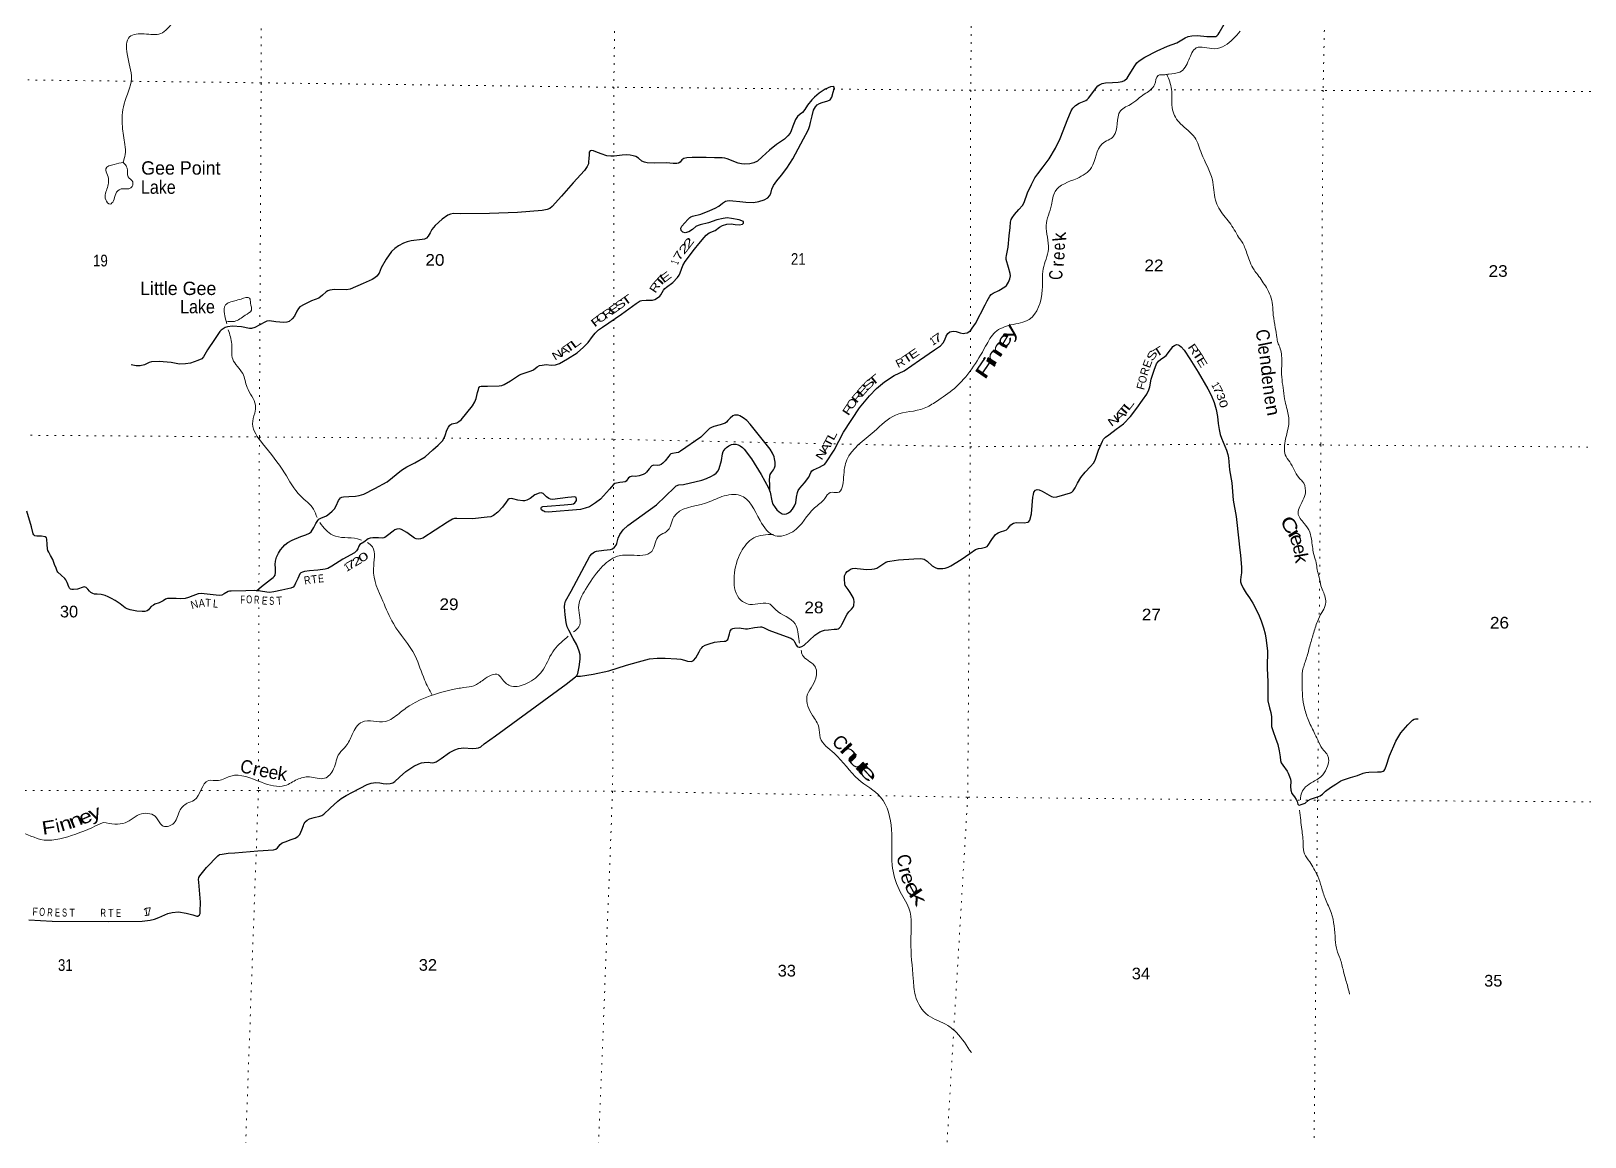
# Model space of a CAD drawing. Header units: feet. Extents: x -1048576 to 137166, y -268550 to 2097152.
# Drawn here: x -201786 to -178479, y 326257 to 342843 of the extents above; entities that cross this region are included whole.
import ezdxf
from ezdxf.enums import TextEntityAlignment as Align

# ---------------------------------------------------------------- set-up
doc = ezdxf.new("R2010")
doc.units = ezdxf.units.FT
doc.header["$LTSCALE"] = 80
doc.linetypes.add('DOTTED', pattern=[1.5, 0.3, -1.2])
for name, color, linetype, lineweight in [('29', 7, 'Continuous', 25), ('39', 7, 'Continuous', 13), ('7', 7, 'DOTTED', 13)]:
    doc.layers.add(name, color=color, linetype=linetype, lineweight=lineweight)
doc.layers.add('30', color=7, linetype='Continuous')
doc.layers.add('41', color=7, linetype='Continuous')

msp = doc.modelspace()

# ---------------------------------------------------------------- linework, layer by layer
at = {"layer": '29'}
for points in [[(-187621.85, 338456.55), (-187473.81, 338736.93), (-187446.56, 338797.09), (-187407.03, 338867.14), (-187387.19, 338891.6), (-187355.8, 338912.76), (-187270.39, 338951.75), (-187180.7, 339004.82), (-187154.92, 339028.34), (-187124.94, 339077.04), (-187106.21, 339127.61), (-187097.16, 339171.11), (-187098.72, 339206.29), (-187125.25, 339298.85), (-187157.56, 339416.55), (-187160.53, 339446.05), (-187156.56, 339475.12), (-187132.25, 339599.97), (-187115.24, 339769.38), (-187100.97, 339896.42), (-187093.52, 339979.12), (-187083.73, 340015.49), (-187068.21, 340043.35), (-187035.14, 340089.27), (-186971.27, 340167), (-186915.77, 340226.69), (-186888.92, 340273.98), (-186837.87, 340417.32), (-186782.15, 340539.97), (-186727.82, 340641.12), (-186686.62, 340701.06), (-186603.25, 340805.36), (-186516.46, 340925.14), (-186418.75, 341085.06), (-186349.45, 341233.04), (-186304.49, 341347.3), (-186244.33, 341502.46), (-186185.34, 341648.96), (-186158.39, 341688.22), (-186119.06, 341725.68), (-186064.39, 341760.09), (-185964.79, 341802.89), (-185942.98, 341815.6), (-185923.86, 341836.56), (-185859.88, 341920.35), (-185819.35, 341978.56), (-185785.63, 342019.77), (-185759.41, 342038.5), (-185721.95, 342055.36), (-185671.74, 342066.74), (-185564.69, 342073.05), (-185479.85, 342077.71), (-185419.16, 342086.81), (-185382.61, 342100.35), (-185345.45, 342134.03), (-185312.58, 342184.04), (-185229.31, 342323.22), (-185199.34, 342366.3), (-185163.75, 342398.15), (-185079.99, 342452.93), (-184896.78, 342546.87), (-184740.24, 342615), (-184598.1, 342667.2), (-184476.3, 342739.06), (-184427.6, 342761.54), (-184376.36, 342772.63), (-184290.85, 342778.39), (-184148.5, 342762.81), (-184041.62, 342759.02), (-184015.5, 342763.41), (-184000.51, 342772.78), (-183979.91, 342789.63), (-183963.05, 342815.86), (-183889.11, 342946.4)], [(-191154.37, 340286.52), (-191063.76, 340274.93), (-190950.79, 340273.06), (-190867.44, 340287.9), (-190788.68, 340312.81), (-190735.72, 340342.24), (-190710.08, 340372.2), (-190692.25, 340406.17), (-190672.61, 340469.62), (-190647.8, 340528.67), (-190602.28, 340594.58), (-190532.22, 340680.29), (-190449.67, 340788.02), (-190360.52, 340927.96), (-190202.13, 341224.33), (-190133.05, 341344.51), (-190120.74, 341382.58), (-190106.82, 341425.07), (-190094.99, 341473.06), (-190069.06, 341573.65), (-190049.46, 341658.17), (-190020.64, 341706.08), (-189993.69, 341734.02), (-189960.69, 341758.54), (-189922.4, 341773.24), (-189833.19, 341798.03), (-189800.67, 341811.64), (-189775.74, 341853.65), (-189754.37, 341924), (-189739.39, 341974.26), (-189737.1, 341990.38), (-189744.89, 342006.67), (-189756.89, 342012.93), (-189793.34, 342005.45), (-189876.67, 341970.46), (-189966.43, 341913.36), (-190036.08, 341851.88), (-190075.13, 341810.11), (-190141.03, 341732.41), (-190178.44, 341668.38), (-190215.48, 341623.65), (-190252.26, 341598.89), (-190291.28, 341559.13), (-190318.26, 341515.13), (-190362.3, 341416.87), (-190383.64, 341348.54), (-190402.42, 341312.48), (-190433.36, 341272.59), (-190484.66, 341222.93), (-190605.12, 341140.07), (-190711.5, 341054.96), (-190818.11, 340955.71), (-190891.87, 340890.26), (-190942.75, 340864.84), (-191003.55, 340849.68), (-191084.31, 340846.97), (-191127.85, 340849.92), (-191178.92, 340860.66), (-191347.28, 340928.08), (-191380.77, 340937.97), (-191417.68, 340941.36), (-191536.7, 340943.33), (-191661.74, 340947.41), (-191871.65, 340944.81), (-191948.37, 340942.04), (-191993.37, 340932.35), (-192023.56, 340910.96), (-192051.45, 340878.02), (-192074.82, 340863.32), (-192100.16, 340857.41), (-192155.65, 340856.57), (-192256.42, 340864.29), (-192434.04, 340861.16), (-192542.95, 340864.98), (-192587.16, 340875.81), (-192627.23, 340892.63), (-192674.92, 340935.84), (-192712.78, 340960.45), (-192755, 340973.53), (-192800.83, 340981.06), (-192847.63, 340985.16), (-192922.37, 340980.33), (-193041.63, 340968.16), (-193092.1, 340966.97), (-193150.5, 340973.99), (-193232.77, 341001.61), (-193312.94, 341033.24), (-193349.05, 341045.95), (-193379.21, 341052.51), (-193397.47, 341046.75), (-193413.45, 341024.15), (-193416.65, 340986.46), (-193417.54, 340933.95), (-193422.44, 340883.53), (-193427.06, 340849.26), (-193443.81, 340813.18), (-193485.26, 340749.22)], [(-193485.26, 340749.22), (-193655.85, 340566.18), (-193830.72, 340369.06), (-193970.65, 340209.76), (-194003.37, 340184.04), (-194044.06, 340164.51), (-194118.91, 340153.62), (-194490.72, 340123.39), (-194910.7, 340108.1), (-195338.58, 340103.04), (-195447.52, 340104.84), (-195496.73, 340098.67), (-195536.07, 340083.69), (-195618.45, 340020.79), (-195725.29, 339928.19), (-195773.99, 339868.24), (-195799.51, 339815.7), (-195828.33, 339765.2), (-195855.35, 339735.81), (-195882.66, 339722.11), (-195922.27, 339716.72), (-196086.86, 339697.76), (-196143.06, 339682.77), (-196199.45, 339660.6), (-196272.45, 339619.77), (-196328.53, 339581.6), (-196381.41, 339534.4), (-196459.99, 339422.56), (-196532.86, 339290.43), (-196566.45, 339214.22), (-196599.55, 339166.28), (-196632.03, 339139.47), (-196668.99, 339116.93), (-196807.24, 339056.58), (-196999.23, 338970.86), (-197057.02, 338963.73), (-197237.16, 338968.99), (-197305.32, 338957.73), (-197334.58, 338946.51), (-197358.94, 338931.52), (-197413.27, 338880.94), (-197468.77, 338839.22), (-197578.49, 338794.56), (-197690.37, 338741.86), (-197753.56, 338704.52), (-197774.84, 338682.34), (-197799.01, 338642.65), (-197834.61, 338566.47), (-197867.61, 338524.59), (-197912.6, 338488.97), (-197950.95, 338478.13), (-197995.62, 338472.16), (-198116.53, 338482.23), (-198211.1, 338497.93), (-198248.83, 338493.12), (-198280.03, 338478.87), (-198353.38, 338437.66), (-198430.55, 338395.7), (-198477.4, 338383.14), (-198511.11, 338382.59), (-198630.37, 338405.86), (-198764.02, 338414.44), (-198842.19, 338409.36), (-198874.56, 338397.57), (-198902.65, 338378.84), (-198936.38, 338354.48), (-198954.42, 338336.46), (-199035.12, 338218.61), (-199140.71, 338060.76), (-199201.03, 337954.68), (-199226.76, 337927.34), (-199286.69, 337901.55), (-199396.31, 337862.96), (-199472.18, 337850.53), (-199557.97, 337849.46), (-199686.77, 337869.77), (-199866.11, 337884.85), (-199981.17, 337882.71), (-200015.48, 337873.01), (-200086.86, 337837.99), (-200150.37, 337824.3), (-200212.21, 337823.89), (-200286.68, 337835.22)], [(-193984.82, 337832.25), (-193919.29, 337837.45), (-193861.21, 337856.18), (-193741.31, 337927.37), (-193597.06, 338019.16), (-193497.76, 338099.72), (-193432.21, 338170.61), (-193364.03, 338264.43), (-193323.53, 338311.42), (-193273.62, 338359.91), (-193213, 338401.35), (-192930.59, 338596.67), (-192709.97, 338754.64), (-192650.75, 338796.09), (-192622.86, 338804.14), (-192561.81, 338804.72), (-192464.91, 338807.16), (-192431.77, 338815.38), (-192403.98, 338830.4), (-192356.96, 338865.98), (-192339.98, 338886.57), (-192300.95, 338955.97), (-192278.15, 338982.12), (-192255.81, 338999.67), (-192161.78, 339070.84), (-192087.85, 339146.39), (-192062.71, 339182.58), (-192050.37, 339214.46), (-192012.17, 339324.93), (-191974.76, 339388.96), (-191832.41, 339572.47), (-191770.52, 339652.26), (-191692.25, 339745.91), (-191658.04, 339782.07), (-191613.07, 339815.8), (-191522.92, 339854.23), (-191459.59, 339899.65), (-191414.76, 339925.17), (-191351.88, 339944.33), (-191283.19, 339949.26), (-191226.84, 339940.25), (-191160.31, 339937.13), (-191114.74, 339946.94), (-191097.88, 339963.8), (-191101.63, 339988.15), (-191165.12, 340009.94), (-191277.72, 340034.02), (-191343.3, 340040.61), (-191406.86, 340034.13), (-191500.1, 340009.4), (-191625.9, 339969.06), (-191747.96, 339937.57), (-191781.68, 339928.2), (-191817.28, 339909.47), (-191865.76, 339865.94), (-191922.19, 339830.78), (-191973.54, 339817.22), (-192008.37, 339827.04), (-192034.6, 339851.39), (-192040.22, 339885.11), (-192026.36, 339915.06), (-191979.07, 339966.8), (-191935.85, 340016.59), (-191905.33, 340046.23), (-191890.34, 340057.47), (-191866.4, 340065.95), (-191740.78, 340096.2), (-191604.65, 340150.52), (-191523.15, 340188.61), (-191472.36, 340217.02), (-191412.62, 340263.54), (-191367.65, 340289.77), (-191343.3, 340299.14), (-191309.58, 340302.88), (-191259.1, 340298.35), (-191154.37, 340286.52)], [(-192835.12, 335427.47), (-192404.04, 335739.54), (-192133.29, 335997.69), (-192107.56, 336020.04), (-192068.23, 336035.02), (-191999.35, 336041.95), (-191723.79, 336108.11), (-191654.26, 336132.43), (-191577.48, 336168.32), (-191543.74, 336184.88), (-191510.12, 336213.67), (-191480.05, 336248.57), (-191464.57, 336281.61), (-191432.29, 336400.26), (-191414.4, 336503), (-191403.25, 336535.16), (-191374.8, 336577.09), (-191354.55, 336598.85), (-191320.83, 336621.32), (-191280.9, 336640.19), (-191253.4, 336647.55), (-191214.19, 336647.17), (-191180.34, 336638.18), (-191148.07, 336619.81), (-191112.91, 336595.1), (-191088.34, 336572.36), (-190981.84, 336427.17), (-190832.46, 336192.39), (-190722.89, 335990.59), (-190698.94, 335926.38), (-190675.75, 335795.87), (-190659.6, 335748.43), (-190624.98, 335696.05), (-190597.79, 335664.14), (-190564.07, 335632.3), (-190520.99, 335604.2), (-190489.13, 335596.73), (-190453.54, 335602.35), (-190424.52, 335617.99), (-190389.87, 335643.54), (-190363.04, 335673.54), (-190333.67, 335722.21), (-190315.03, 335767.7), (-190303.5, 335852.35), (-190288.18, 335922.81), (-190279.35, 335954.48), (-190254.77, 335988.92), (-190182.79, 336068.54), (-190120.79, 336154.39), (-190089.4, 336220.53), (-190073.3, 336246.69), (-190048.3, 336264.3), (-189958.88, 336301.21), (-189914.09, 336324.71), (-189884.11, 336344.1), (-189862.9, 336368.31), (-189740.62, 336558.21), (-189599.39, 336827.37), (-189361.5, 337190.77), (-189210.18, 337373.68), (-189103, 337482.98), (-188983.11, 337582.26), (-188837.77, 337676.63), (-188691.25, 337748.95), (-188460.58, 337904.74), (-188235.93, 338062.65), (-188144.15, 338119.72), (-188105.03, 338165.54), (-188078.02, 338211.56), (-188058.9, 338267.81), (-188034.04, 338305.78), (-188007.2, 338329.66), (-187980.98, 338339.03), (-187952.88, 338342.77), (-187910.44, 338336.06), (-187848.24, 338314.83), (-187806.77, 338307.18), (-187777.67, 338311.65), (-187744.96, 338318.42), (-187720.61, 338333.41), (-187690.63, 338357.76), (-187669.48, 338384.61), (-187621.85, 338456.55)], [(-185620.17, 336789.21), (-185509.82, 336870.21), (-185401.5, 336951.25), (-185296.73, 337060.63), (-185199.75, 337186.3), (-185112.96, 337306.08), (-185048.85, 337397.95), (-185019.5, 337460.54), (-185006.61, 337508.37), (-184982.5, 337621.1), (-184939.85, 337755.74), (-184903.91, 337852.12), (-184877.14, 337889.49), (-184843.43, 337919.46), (-184777.86, 337960.67), (-184760.54, 337977.02), (-184692.49, 338062.77), (-184675.94, 338086.74), (-184657.98, 338112.4), (-184632.85, 338128.45), (-184604, 338139.6), (-184581.04, 338136.74), (-184560.58, 338129.26), (-184534.35, 338108.65), (-184490.82, 338055.4), (-184404.19, 337928.72), (-184282.48, 337728.74), (-184133.38, 337477.8), (-184082.91, 337379.99), (-184042, 337274.27), (-184007.99, 337164.58), (-183991.1, 337063.33), (-183978.76, 336958.08), (-183966.22, 336864.95), (-183949.92, 336789.95), (-183928.07, 336735.03), (-183854.39, 336557.67), (-183833.34, 336491.04), (-183824.42, 336439.67), (-183809, 336260.34), (-183775.95, 336067.88), (-183754.15, 335806.92), (-183708.38, 335563.06)], [(-198406.44, 334449.13), (-198329.25, 334514.09), (-198196.33, 334616.95), (-198153.45, 334646.54), (-198138.26, 334660.09), (-198126.65, 334680.44), (-198117.65, 334729.41), (-198120.76, 334789.43), (-198125.15, 334841.82), (-198121.03, 334892.47), (-198102.66, 334954.22), (-198074.62, 335010.89), (-198042.71, 335061.01), (-198010.54, 335100.74), (-197979.02, 335137.82), (-197934.69, 335170.2), (-197869.52, 335205.48), (-197739.45, 335259.9), (-197662.35, 335284.89), (-197611.47, 335310.32), (-197584.86, 335332.1), (-197543.38, 335398.08), (-197514.15, 335456.18), (-197483.06, 335504.15), (-197467.57, 335523.75), (-197442.13, 335537.82), (-197354.74, 335574.76), (-197308.32, 335606.18), (-197270.86, 335642.06), (-197237.13, 335677.37), (-197209, 335719.83), (-197175.35, 335800.08), (-197144.4, 335839.97), (-197126.6, 335851.6), (-197099.71, 335857.42), (-197018.88, 335864.17), (-196921.98, 335866.61), (-196864.32, 335875.95), (-196796.36, 335896.86), (-196629.42, 335982.99), (-196444.13, 336080.94), (-196229.29, 336255.17), (-196147.67, 336308.37), (-196029.64, 336367.03), (-195872.69, 336459.39), (-195759.95, 336562.57), (-195678.02, 336633.95), (-195616.37, 336699.6), (-195590.38, 336741.48), (-195576.7, 336777.73), (-195551.12, 336858.11), (-195526.12, 336904.17), (-195504.2, 336930.7), (-195476.92, 336949.82), (-195402, 336964.74), (-195369.32, 336985.03), (-195336.59, 337014.17), (-195250.07, 337117.79), (-195165.54, 337223.46), (-195129.52, 337281.03), (-195109.22, 337331.62), (-195088.31, 337419.67), (-195072.59, 337468.39), (-195067.7, 337492.73), (-195056.46, 337509.59), (-195035.85, 337517.09), (-194992.76, 337518.96), (-194938.56, 337518.7), (-194762.98, 337519.85), (-194726.74, 337526.46), (-194691.96, 337542.92), (-194596.19, 337597.9), (-194461.53, 337684.57), (-194417.62, 337702.56), (-194282.91, 337746.27), (-194250.88, 337762.51), (-194192.81, 337809.34), (-194159.09, 337826.21), (-194119.98, 337834.48), (-194061.37, 337839.58), (-193986.8, 337834.31)], [(-190704.04, 335940.06), (-190703.81, 336044.82), (-190710.88, 336103.52), (-190705.75, 336168.08), (-190698.93, 336193.8), (-190678.6, 336222.17), (-190647.69, 336260.05), (-190633.37, 336291.2), (-190627.2, 336322.41), (-190625.87, 336377.37), (-190635.24, 336427.94), (-190642.31, 336457.93), (-190663.34, 336510.37), (-190700.94, 336570.01), (-190878.69, 336797.18), (-191002.4, 336947.5), (-191050.8, 337000.02), (-191104.55, 337043.33), (-191154.5, 337072.44), (-191182.25, 337082.38), (-191210.85, 337081.45), (-191236.58, 337080.51), (-191257.42, 337072.11), (-191302.38, 337038.51), (-191333.3, 337000.64), (-191352.73, 336975.6), (-191376.35, 336960.95), (-191449.42, 336935.89), (-191542.63, 336913.19), (-191579.42, 336898.79), (-191607.76, 336879.92), (-191741.09, 336752.83), (-192045.38, 336539.67), (-192075.88, 336524.09), (-192110.34, 336516.5), (-192167, 336507.33), (-192190.16, 336499.74), (-192203.28, 336488.5), (-192222.19, 336465.82), (-192275.84, 336396), (-192308.19, 336361.1), (-192335.3, 336342.31), (-192361.8, 336332.86), (-192396.03, 336329.3), (-192442.43, 336330.06), (-192459.94, 336327.38), (-192476.86, 336322.55), (-192515.98, 336276.73), (-192555.48, 336228.09), (-192576.09, 336209.35), (-192606.07, 336190.62), (-192663.08, 336170.07), (-192719.71, 336162.92), (-192772.12, 336165.81), (-192799.03, 336158.77), (-192823, 336140.39), (-192858.98, 336091.33), (-192875.84, 336080.09), (-192908.86, 336075.14), (-192957.31, 336073.92), (-193003.88, 336064.58), (-193029.46, 336055.73), (-193048.64, 336043.1), (-193110.4, 335971.39), (-193246.08, 335824.14), (-193317.97, 335765.34), (-193407.44, 335709.63), (-193473.47, 335684.78), (-193545.34, 335669.48), (-194029.88, 335624.83), (-194080.46, 335632.33), (-194097.33, 335639.82), (-194112.31, 335649.19), (-194128.63, 335662.95), (-194136.67, 335679.16), (-194136.22, 335691.35), (-194131.05, 335703.52), (-194111.63, 335713.17), (-194042.97, 335716.08), (-193790.39, 335736.15), (-193679.23, 335746.44), (-193651.45, 335754.1), (-193630.47, 335765.84), (-193613.98, 335785.95), (-193606.48, 335800.94), (-193604.61, 335821.54), (-193612.1, 335845.9), (-193630.84, 335859.01), (-193679.55, 335853.39), (-193734.04, 335846.33)], [(-189564.16, 334710.88), (-189545.07, 334735.1), (-189521.08, 334752.59), (-189494.5, 334770.69), (-189462.65, 334783.8), (-189427.06, 334787.55), (-189393.44, 334782.81), (-189248.39, 334768.3), (-189173.68, 334771.1), (-189136.72, 334776.31), (-189100.75, 334788.08), (-189039.54, 334827.48), (-188966.06, 334876.77), (-188936.3, 334888.7), (-188907.29, 334891.96), (-188773.76, 334911.98), (-188543.44, 334928.38), (-188438.47, 334930.69), (-188392.21, 334921.84), (-188344.28, 334892.77), (-188270.8, 334822.87), (-188226.87, 334795.89), (-188188.91, 334783.81), (-188156.5, 334780.58), (-188108.36, 334781.94), (-188075.67, 334787.33), (-188029.69, 334802.54), (-187990.32, 334822.29), (-187837.34, 334918.75), (-187706.65, 335009.52), (-187617.58, 335066.64), (-187576.31, 335080.1), (-187531.82, 335085.42), (-187469.01, 335100.55), (-187445.25, 335111.6), (-187428.15, 335130.18), (-187374.22, 335216.15), (-187317.88, 335293.3), (-187302.89, 335304.54), (-187277.62, 335319.61), (-187242.95, 335332.63), (-187179.26, 335351.36), (-187154.91, 335364.48), (-187132.43, 335386.95), (-187087.99, 335435.67), (-187051.89, 335463.75), (-187008.62, 335474.76), (-186891.72, 335466.78), (-186836.47, 335474.99), (-186817.74, 335488.1), (-186804.29, 335505.74), (-186782.43, 335604.36), (-186758.07, 335850.42), (-186751.34, 335890.71), (-186742.82, 335928.3), (-186717.93, 335956.83), (-186694.11, 335965.76), (-186667.36, 335964.08), (-186621.3, 335943.11), (-186513.36, 335882.75), (-186482.45, 335864.61), (-186443.23, 335853.31), (-186398.78, 335856.62), (-186281.12, 335893.06), (-186193.98, 335918.93), (-186175.61, 335927.68), (-186156.52, 335945.15), (-186126.09, 335991.51), (-186088.58, 336061.59), (-186038.72, 336145.62), (-185972.79, 336225.34), (-185894.66, 336310.92), (-185849.31, 336362.86), (-185824.39, 336408.75), (-185775.48, 336555.41), (-185716.63, 336693.83), (-185697.59, 336722.51), (-185671.36, 336750.6), (-185622.22, 336787.22)], [(-193734.04, 335846.33), (-193964.56, 335817.81), (-193994.29, 335821.54), (-194018.82, 335830.83), (-194056.71, 335857.72), (-194087.96, 335894.61), (-194104.3, 335906.98), (-194134.79, 335917.09), (-194164.72, 335914.04), (-194231.8, 335884.85), (-194299.27, 335833.44), (-194352.17, 335808.05), (-194385.84, 335799.06), (-194408.82, 335798.88), (-194483.36, 335806.17), (-194559.71, 335825.61), (-194586.29, 335830.91), (-194614.18, 335826.51), (-194633.13, 335812.18), (-194659.36, 335776.58), (-194713.14, 335702.89), (-194787.03, 335629.37), (-194850.5, 335575.87), (-194891.66, 335559.26), (-194945.76, 335551.18), (-195166.09, 335528.55), (-195400.11, 335532.41), (-195434.96, 335531.15), (-195462.85, 335521.33), (-195538.28, 335476.11), (-195909.59, 335237.79), (-195944.53, 335225.79), (-195978.42, 335224.79), (-196011.98, 335227.66), (-196034.7, 335237.84), (-196148.31, 335320.52), (-196228.22, 335368.3), (-196261.15, 335375.66), (-196300.49, 335371.91), (-196328.59, 335360.67), (-196355.76, 335344.14), (-196441.62, 335278.89), (-196480.46, 335249.23), (-196497.2, 335240.77), (-196516.94, 335239.73), (-196573.43, 335240.66), (-196660.14, 335244.12), (-196697.66, 335238.9), (-196731.09, 335225.08), (-196796.47, 335177.68), (-196855.62, 335140.27), (-196871.89, 335117.13), (-196884.97, 335076.11), (-196905.61, 335045.94), (-196936.39, 335018.37), (-197107.57, 334920.19), (-197272.76, 334817.87), (-197336.5, 334783.66), (-197376.46, 334771.09), (-197483.66, 334756.7), (-197608.94, 334746.65), (-197685.8, 334735.79), (-197716.81, 334729.33), (-197738.56, 334718.48), (-197754.28, 334703.1), (-197784.42, 334632.37), (-197817.93, 334560.2), (-197832.64, 334526.1), (-197855.44, 334504.52), (-197889.81, 334486.64), (-198025.52, 334456.56), (-198142.97, 334432.23), (-198211.77, 334421.25), (-198248.86, 334425.83), (-198346.28, 334444.57), (-198433.23, 334451.16), (-198564.46, 334447.27), (-198784.45, 334444.84), (-198810.89, 334442.7), (-198831.02, 334435.5), (-198892.16, 334400.15), (-198925.17, 334382.75), (-198964.51, 334379), (-199009.51, 334381.88), (-199188.74, 334403.02), (-199234.29, 334407.1), (-199279.59, 334400.48), (-199360.8, 334371.52), (-199425.77, 334348.35), (-199474.46, 334332.99), (-199549.2, 334328.16), (-199608.96, 334330.63)], [(-200198.04, 334144.93), (-200298.6, 334164.77), (-200347.11, 334176.68), (-200376.83, 334192.33), (-200448.46, 334252.09), (-200525.09, 334300.32), (-200579.42, 334330.3), (-200631.87, 334356.53), (-200674.39, 334375.01), (-200736.78, 334390.25), (-200795.09, 334397.2), (-200834.66, 334399.7), (-200859.46, 334406), (-200888.53, 334423.97), (-200907.34, 334441.48), (-200937.09, 334472.27), (-200961.6, 334498.91), (-200987.83, 334508.28), (-201005.16, 334503.7), (-201088.39, 334474.77), (-201149.08, 334465.67), (-201173.3, 334465.19), (-201193.36, 334472.46), (-201210.77, 334487.67), (-201221.05, 334505.24), (-201244.09, 334574.31), (-201263.22, 334611.32), (-201281.46, 334631.49), (-201337.09, 334682.91), (-201386.87, 334725.6), (-201396.58, 334744.49), (-201407.96, 334787.11), (-201437.26, 334844.15), (-201462.29, 334915.27), (-201493.53, 334976.39), (-201518.94, 335025.3), (-201534.87, 335053.45), (-201542.29, 335076.19), (-201547.21, 335142.93), (-201551.88, 335223.82), (-201555.58, 335244.08), (-201575.51, 335258.55), (-201629.87, 335265.51), (-201698.46, 335266.64), (-201729.71, 335272.64), (-201746.57, 335287.63), (-201754.33, 335303.92), (-201782.17, 335405.65), (-201849.5, 335640.84)], [(-197899.48, 330711.1), (-197826.38, 330738.18), (-197783.25, 330762.08), (-197754.81, 330793.56), (-197725.4, 330861.76), (-197702.04, 330930.06), (-197697.09, 330947.52), (-197676.94, 330982.17), (-197646.51, 331009.34), (-197609.61, 331025.51), (-197538.6, 331048.58), (-197453.58, 331069.28), (-197427.09, 331079.06), (-197395.51, 331097.38), (-197300.1, 331190.09), (-197185.71, 331294.06), (-197134.25, 331330.79), (-197060.21, 331378.36), (-196963.08, 331428.97), (-196745.27, 331540.53), (-196683.7, 331561.93), (-196615.61, 331570.71), (-196556.33, 331565.67), (-196504.83, 331558.79), (-196449.56, 331552.56), (-196397.91, 331557.02), (-196361.52, 331567.55), (-196328.77, 331588.2), (-196261.07, 331653.75), (-196162.96, 331739.88), (-196044.42, 331815.83), (-195968.15, 331854.14), (-195928.81, 331867.26), (-195891.35, 331874.75), (-195831.41, 331876.62), (-195767.72, 331869.13), (-195741.5, 331871), (-195711.53, 331884.11), (-195636.87, 331930.32), (-195508.2, 332021.12), (-195430.55, 332063.94), (-195372.48, 332084.54), (-195293.13, 332090.3), (-195168.12, 332084.2), (-195110.24, 332086.41), (-195074.65, 332092.03), (-195039.06, 332108.89), (-194991.41, 332151.99), (-194821.85, 332274.44), (-193761.39, 333048.85), (-193619.2, 333157.85), (-193602.35, 333176.58), (-193587.18, 333207.59), (-193565.29, 333308.23), (-193551.26, 333421.13), (-193551.77, 333487.53), (-193563.01, 333543.72), (-193602.09, 333636.11), (-193652.89, 333733.92), (-193719.42, 333856.22), (-193742.83, 333908.99), (-193759.69, 333972.67), (-193774.05, 334085.4), (-193784.06, 334208.8), (-193782.17, 334251.77), (-193770.51, 334293.42), (-193683.25, 334441.48), (-193405.67, 334965.45), (-193375.7, 335004.78), (-193334.49, 335032.88), (-193303.74, 335043.28), (-193196.52, 335059.7), (-193095.48, 335068.13), (-193064.75, 335079.71), (-193034.34, 335103.49), (-193012.3, 335130.28), (-193001.1, 335159.5), (-192977.61, 335235.88), (-192952.44, 335292.03), (-192902.82, 335361.92), (-192835.12, 335427.47)], [(-183708.38, 335563.06), (-183668.27, 335197.88), (-183660.46, 335102.75), (-183646.13, 334978.26), (-183629.48, 334802.22), (-183629.21, 334715.37), (-183640.42, 334659.03), (-183647.48, 334608.68), (-183645.25, 334582.54), (-183636.48, 334553.93), (-183605.51, 334488.7), (-183560.63, 334413.09), (-183509.62, 334341.41), (-183460.79, 334261.69), (-183377.33, 334098.48), (-183333.18, 333995.97), (-183298.79, 333890.94), (-183276.37, 333801.62), (-183260.08, 333708.41), (-183241.26, 333540.41), (-183241.1, 333456.89), (-183244.26, 333391.01), (-183246.36, 333286.02), (-183236.33, 333081.84), (-183235.38, 332928.32), (-183236.75, 332859.68), (-183233.98, 332797.01), (-183209.87, 332691.52), (-183188.45, 332622.42), (-183178.26, 332557.6), (-183181.69, 332486.98), (-183179.12, 332414.22), (-183156.46, 332337.03), (-183122.15, 332237.39), (-183084.87, 332144.18), (-183063.4, 332048.42), (-183049.13, 331955.23), (-183044.14, 331902.62), (-183034.43, 331867.42), (-183009.26, 331831.25), (-182946.44, 331745.2), (-182928.71, 331713.71), (-182909.74, 331663.69), (-182895.75, 331621.86), (-182889.06, 331588.56), (-182892.58, 331513.9), (-182888.78, 331456.82), (-182875, 331410.03), (-182837.26, 331355.29), (-182807.78, 331316.34), (-182796.25, 331287.83), (-182785.53, 331247.54), (-182773.11, 331236.63), (-182758.79, 331234.66), (-182735.37, 331243.35), (-182675.67, 331265.29), (-182628.49, 331304.76), (-182594.55, 331322.33), (-182551.18, 331337.59), (-182473.92, 331362.11), (-182447.62, 331371.92), (-182416.11, 331397.27), (-182371.52, 331445.16), (-182295.78, 331500.24)], [(-193610.46, 333167.57), (-193545.5, 333166.5), (-193357.34, 333195.71), (-193122.36, 333248.4), (-192854.6, 333330.85), (-192676.15, 333382.45), (-192507.92, 333426.14), (-192392.72, 333436.36), (-192275.68, 333436.45), (-192100.28, 333427.5), (-192041.88, 333420.47), (-191985.63, 333405.4), (-191939.44, 333392.52), (-191887.06, 333387.61), (-191867.79, 333392.04), (-191848.45, 333403.14), (-191815.46, 333445.02), (-191763.51, 333533.05), (-191744.17, 333571.86), (-191727.31, 333594.34), (-191708.58, 333613.07), (-191675.09, 333630.58), (-191614.15, 333653.81), (-191535.03, 333678.77), (-191450.1, 333689.49), (-191389.54, 333690.51), (-191371.41, 333691.75), (-191353.03, 333702.03), (-191335.82, 333717.97), (-191328.3, 333731.92), (-191308.98, 333800.29), (-191298.17, 333842.54), (-191279.54, 333870.51), (-191260.89, 333882.81), (-191236.86, 333887.99), (-191164.17, 333890.83), (-191069.53, 333879.17), (-191041.73, 333879.06), (-190934.02, 333897.13), (-190847.07, 333907.82), (-190828.19, 333907.16), (-190798.79, 333898.94), (-190720.84, 333855.23), (-190462.11, 333762.08), (-190389.86, 333738.66), (-190359.95, 333717.97), (-190346.79, 333702.99), (-190334.34, 333681.18), (-190303.7, 333626.19), (-190292.47, 333613.08), (-190283.1, 333607.46), (-190266.24, 333601.84), (-190252.97, 333601.05), (-190223.16, 333611.2), (-190187.83, 333634.32), (-190116.05, 333701.82), (-190027.94, 333781.18), (-189952.44, 333830.43), (-189915.82, 333848.01), (-189885.42, 333855.59), (-189824.76, 333862.67), (-189741.88, 333871.4), (-189697.43, 333874.71), (-189679.94, 333877.19), (-189664.94, 333886.3), (-189640.61, 333914.65), (-189625.69, 333940.19), (-189544.34, 334096.42), (-189520.72, 334130.07), (-189480.49, 334172.14), (-189457.04, 334201.25), (-189447.26, 334228.15), (-189442.23, 334286.65), (-189443.92, 334319.26), (-189455.32, 334347.48), (-189498.43, 334422.93), (-189530.09, 334469.11), (-189557.54, 334506.74), (-189573.17, 334529.05), (-189581, 334551.57), (-189585.81, 334624.37), (-189582.54, 334673.29), (-189566.18, 334710.92)], [(-199608.96, 334330.63), (-199712.54, 334334.9), (-199741.99, 334334.05), (-199768.22, 334324.68), (-199806.02, 334296.04), (-199865, 334268.73), (-199927.95, 334245.52), (-199951.81, 334234.75), (-199985.53, 334210.4), (-200009.71, 334184.25), (-200024.88, 334163.56), (-200046.67, 334146.47), (-200079.21, 334137.33), (-200117.49, 334135.52), (-200198.04, 334144.93)], [(-182295.78, 331500.24), (-182216.17, 331547.16), (-182139.34, 331596.54), (-182116.12, 331607.82), (-182087.08, 331617.43), (-181994.33, 331645.83), (-181888.75, 331680.13), (-181803.33, 331714.82), (-181764.81, 331722.91), (-181720.42, 331725.32), (-181591.21, 331730.88), (-181534.72, 331731.79), (-181504.58, 331741.27), (-181490.08, 331753.64), (-181480.92, 331769.67), (-181460.35, 331819.21), (-181408.88, 331971.7), (-181312.63, 332190.84), (-181237.55, 332319.03), (-181137.29, 332439.01), (-181063.32, 332506.24), (-181041.41, 332522.87), (-181021.6, 332529.8), (-180978.19, 332526.8)], [(-201820.48, 329511.17), (-201471.69, 329493.3), (-200628.3, 329487.46), (-200121.74, 329491.22), (-200000.36, 329509.42), (-199935.5, 329523.92), (-199868.58, 329545.63), (-199732.35, 329606.01), (-199669.51, 329623.15), (-199573.98, 329630.69), (-199457.85, 329613.83), (-199361.37, 329587.77), (-199315.49, 329570.75), (-199298.63, 329567), (-199282.97, 329570.31), (-199258.49, 329586.07), (-199249.93, 329610.08), (-199247.54, 329636.39), (-199247.16, 329777.8), (-199272.3, 330079.22), (-199273.67, 330117.62), (-199270.54, 330145.81), (-199256.57, 330173.91), (-199155.59, 330297.49), (-198985.82, 330471.74), (-198957.72, 330490.47), (-198920.1, 330499.66), (-198831.09, 330512.34), (-198728.07, 330518.72), (-198382.52, 330547.36), (-198152.24, 330561.74), (-198116.68, 330572.89), (-198091.2, 330591.04), (-198052.02, 330640.89), (-198017.4, 330666.55), (-197958.36, 330689.85), (-197899.48, 330711.1)]]:
    msp.add_lwpolyline(points, dxfattribs=at)
at = {"layer": '39'}
msp.add_line((-198861.05, 338493.16), (-198851.26, 338453.32), dxfattribs=at)
for points in [[(-139726.18, 284721.75), (-139786.61, 284683.23), (-139865.18, 284636.58), (-139935.68, 284589.96), (-139981.99, 284555.51), (-140024.23, 284506.92), (-140030.24, 284490.75), (-140030.24, 284490.75), (-140086.75, 284492.64)], [(-183635.47, 344168.86), (-183914.1, 344402.13), (-184054.67, 344524.17), (-184098.41, 344922.49), (-184371.84, 345111.99), (-184779.92, 345110.31), (-184991.25, 345224.68), (-185240.87, 345351.4), (-185547.92, 345648.19), (-185919.72, 345927.16), (-186174.75, 346150.9), (-186585.12, 346403.83), (-186787.57, 346633.33), (-186948.67, 346709.03), (-187234.5, 346563.17), (-187620.92, 346773.53), (-188220.95, 347059.88), (-188413.48, 346970.06), (-188678.04, 346981.69), (-188941.72, 347120.62), (-189430.33, 347157.79), (-190050.54, 347153.29), (-190664.71, 347144.71), (-190976.2, 347087.91), (-191570.92, 346970.1), (-191996.46, 346778.58), (-192198.38, 346791.87), (-192520.74, 346916.99), (-192696.92, 346855.36), (-192949.38, 346862.88), (-193256.99, 346781.81), (-193516.75, 346609.54), (-193856.2, 346599.37), (-194371.27, 346313.39), (-194858.15, 346013.11), (-195280.26, 345732.66), (-195659.85, 345466.1), (-195745.4, 345363.54), (-195970.05, 345302.2), (-196410.52, 344995.58), (-196867.47, 344642.59), (-197203.27, 344280.81), (-197369.24, 344233.27), (-197822.02, 344193.45), (-198316.64, 343943.73), (-198868.93, 343827.7), (-198962.43, 343743.37), (-198905.15, 343553.1), (-198927.37, 343258.22), (-199075.67, 343137.83), (-199419.27, 343111.53), (-199642.33, 342987.54), (-199841.56, 342804.81), (-200088.04, 342800.17), (-200308.53, 342756.99), (-200346.64, 342502.61), (-200280.53, 342126.39), (-200390.17, 341751.18), (-200416.75, 341409.84), (-200378.19, 341140.88), (-200375.19, 340989.31), (-200404.25, 340876.32)], [(-183648.31, 342842.67), (-183877.78, 342627.79), (-184039.73, 342578.21), (-184308.33, 342589.87), (-184420.66, 342410.68), (-184555.24, 342227.58), (-184719.08, 342198.21), (-184779.75, 342188.46), (-184878.81, 342176.91), (-184934.31, 342037.8), (-185064.46, 341911.25), (-185157.84, 341845.11), (-185273.61, 341754.85), (-185446.07, 341644.71), (-185547.66, 341265.42), (-185720.14, 341153.26), (-185882.18, 340794.52), (-186097.42, 340634.11), (-186426.02, 340437.98), (-186479.93, 340236.23), (-186558.81, 339927.53), (-186526.89, 339573.73), (-186603.68, 339275.12), (-186617.95, 338962), (-186816.95, 338516.59), (-187090.23, 338435.32), (-187323.28, 338327.55), (-187468.16, 338116.22), (-187937.11, 337484.45), (-188207.14, 337287.98), (-188387.62, 337185.97), (-188818.61, 337083.39), (-189139.47, 336838.72), (-189550.45, 336412.72), (-189598.71, 336150.31), (-189689.17, 335920.48), (-189798.24, 335923.13), (-189879.65, 335834.69), (-190036.19, 335690.11), (-190361.85, 335334.34), (-190626.91, 335273.23), (-190851.59, 335502.86), (-191147.99, 335878.39), (-191422.85, 335859.77), (-191669.98, 335762.18), (-192144.1, 335554.77), (-192254.7, 335335.16), (-192362.16, 335277.18), (-192476.92, 335039.41), (-192784.36, 334982.58), (-192988.51, 334965.58), (-193242.25, 334787.2), (-193470.71, 334465.22), (-193573.55, 334197.07), (-193569.49, 333906.07), (-193649.31, 333831.1)], [(-184748.87, 342193.41), (-184680.24, 341969.65), (-184664.18, 341660.4), (-184544.4, 341451.59), (-184331.66, 341248.29), (-184230.29, 341007.25), (-184067.35, 340612.29), (-184020.94, 340308.92), (-183893.26, 340075.81), (-183811.14, 339972.29), (-183673.8, 339749.83)], [(-200404.25, 340876.32), (-200541.85, 340842.77), (-200663.49, 340778.81), (-200637.9, 340681.67), (-200641.19, 340495.79), (-200666.68, 340314.08), (-200600.46, 340249.04), (-200551.66, 340295.23), (-200516.6, 340400.1), (-200437.3, 340474.41), (-200287.7, 340491.73), (-200260.83, 340580.48), (-200331.02, 340655.65), (-200346.26, 340789.1), (-200362.2, 340821.52), (-200404.21, 340876.46)], [(-183673.8, 339749.83), (-183655.3, 339726.94), (-183610.33, 339659.4), (-183575.62, 339583.98), (-183539.48, 339480.27), (-183501.28, 339378.53), (-183441.2, 339262.22), (-183384.3, 339186.35), (-183319.72, 339092.16), (-183257.16, 338998.01), (-183195.32, 338869.54), (-183163.85, 338735.63), (-183152.97, 338581.95), (-183122.64, 338393.54), (-183099.49, 338247.69), (-183084.98, 338170.66), (-183056.14, 338103.44), (-183032.1, 337999.97), (-183024.35, 337888.76), (-183028.54, 337785.86), (-183022.15, 337610.05), (-183001.31, 337450.11), (-182976.53, 337286.05), (-182944.72, 337168.28), (-182918.68, 336967.85), (-182934.96, 336865.2), (-182968.1, 336728.56), (-182985.14, 336589.57), (-182975.17, 336488.41), (-182906.85, 336380), (-182840.73, 336263.57), (-182770.61, 336145.03), (-182719.25, 336093.51), (-182669.89, 335947.12), (-182694.41, 335836.56), (-182753.54, 335710.54), (-182781.83, 335612.17), (-182688.24, 335458.83), (-182606.32, 335325.92), (-182576.87, 335192.05), (-182541.01, 334979.3), (-182509.07, 334867.6), (-182495.02, 334768.37), (-182465.14, 334654.68), (-182437.66, 334522.88), (-182397.49, 334419.08), (-182373.3, 334226.76), (-182425.91, 334122.82), (-182491.26, 333988.85), (-182553.77, 333798.29), (-182605.98, 333617.61), (-182660.55, 333420.82), (-182712.59, 333248.22), (-182718.6, 333058.53), (-182714.61, 332864.6), (-182686.05, 332688.34), (-182619.57, 332493.15), (-182528.84, 332299.48), (-182472.84, 332181.23), (-182394.87, 332052.44), (-182339.86, 331982.67), (-182322.86, 331927.81), (-182339.27, 331819.1), (-182410.62, 331687.27), (-182553.96, 331585.17), (-182668.57, 331506.72), (-182726.76, 331425.1), (-182746.23, 331314.3)], [(-198861.05, 338493.16), (-198884.55, 338602.41), (-198867.47, 338735.68), (-198812.68, 338771.73), (-198636.58, 338823.25), (-198509.22, 338836.66), (-198493.56, 338763.83), (-198482.18, 338654.65), (-198575.62, 338580.42), (-198733.82, 338488.39), (-198861.05, 338493.16)], [(-198828.98, 338362.6), (-198776.55, 338149.17), (-198761.94, 337922.77), (-198611.92, 337705.7), (-198546.67, 337499.21), (-198421.23, 337231.76), (-198432.17, 337110.59), (-198463.56, 336951.14), (-198314.05, 336659.3), (-197983.76, 336216.9), (-197745.75, 335869.99), (-197549.13, 335672.86), (-197496.72, 335545.42)], [(-200702.41, 330974.88), (-201178.51, 330775.57), (-201645.54, 330719.67), (-202038.6, 330845.19), (-202363.66, 330871.32), (-202509.77, 331070.18), (-202618.32, 331147.59), (-202714.74, 331521.97), (-202825.01, 331643.84), (-203126.2, 331910.29), (-203086.16, 332152.53), (-203080.04, 332455.59), (-203127.57, 332595.29), (-203131.81, 332860.02), (-203326, 333117.76), (-203238.73, 333470.87), (-203371.61, 334126.33), (-203507.53, 334337.26), (-203679.54, 334588.81), (-203707.73, 334896.11), (-203834.04, 335036.26), (-204068.14, 335364.96), (-204280.89, 335566.23), (-204537.15, 336198.15), (-204806.04, 336757.4), (-204989.79, 336938.94)], [(-197454.44, 335471.14), (-197260.92, 335281.21), (-196889.59, 335226.53), (-196829.55, 335208.16)], [(-196741.21, 335173.88), (-196666.18, 335106.02), (-196650.23, 334780.61), (-196510.15, 334292.82), (-196350.84, 333956.48), (-196026.91, 333471.68), (-195883.92, 333113.2), (-195772.19, 332883.6)], [(-190651.16, 335293.3), (-190946.31, 335240.72), (-191135.61, 335031.67), (-191239.12, 334666.53), (-191168.64, 334338.78), (-191005.66, 334244.89), (-190698.6, 334245.13), (-190618.34, 334165.87), (-190324.86, 333952), (-190266.02, 333695.04), (-190258.79, 333663.79)], [(-193730.97, 333769.04), (-193752.37, 333749.52), (-193959.9, 333534.51), (-194123.54, 333238.42), (-194346.96, 333061.89), (-194579.58, 333016.76), (-194716.27, 333116.56), (-194776.38, 333187.63), (-195001.13, 333112.14), (-195143.15, 333024.05), (-195294.84, 332996.64), (-195484.97, 332961.37), (-196092.57, 332734.52), (-196267.16, 332608.23), (-196470, 332488.16), (-196821.55, 332480.09), (-196970.3, 332293.03), (-197062.41, 332117.76), (-197162.14, 332009.22), (-197248.59, 331775.33), (-197382.87, 331636.68), (-197611, 331656.18), (-197795.11, 331616.83), (-197977.53, 331526.96), (-198328.7, 331575.46), (-198790.67, 331669.05), (-198976.97, 331603.45), (-199124.46, 331600.26), (-199340.6, 331306.49), (-199443.94, 331260.61), (-199559.9, 331142.06), (-199660.21, 330948.66), (-199821.97, 330927.37), (-199903.99, 331045.04), (-200129.84, 331102.92), (-200375.2, 330968.95), (-200702.41, 330974.88)], [(-190233.94, 333556.86), (-190216.96, 333484.61), (-190034.23, 333323.93), (-190015.32, 333135.9), (-190148.51, 332861.86), (-190063.58, 332578.48), (-189969.86, 332400.12), (-189948.72, 332242.39), (-189740.2, 332012.86), (-189377.26, 331618.76), (-189043.75, 331352.13), (-188879.41, 330866.23), (-188868.91, 330334.74), (-188766.38, 329968.41), (-188618.81, 329688.71), (-188589.92, 329187.42), (-188553.35, 328629.51), (-188520.75, 328374.73), (-188330.85, 328080.64), (-188034.95, 327927.38), (-187906.39, 327821.57), (-187682.19, 327521.22)], [(-182760.72, 331157.92), (-182760.64, 331157.23), (-182741.65, 331005.4), (-182726.35, 330869.8), (-182710.54, 330758.42), (-182705.03, 330637.15), (-182685.7, 330501.47), (-182607.47, 330384.78), (-182547.18, 330278.56), (-182487.02, 330166.29), (-182431.82, 330009.68), (-182371.21, 329822.69), (-182284.65, 329623.05), (-182222.63, 329215.92), (-182195.87, 329049.79), (-182159.56, 328954.15), (-182106.93, 328771.35), (-182069.62, 328627.23), (-182041.38, 328531.75), (-182009.91, 328397.85)]]:
    msp.add_spline(points, degree=3, dxfattribs=at)
at = {"layer": '7'}
msp.add_line((-198368.69, 334199.2), (-198374.87, 331880.84), dxfattribs=at)
for points in [[(-198278.37, 358024.52), (-198267, 352658.47), (-198321.78, 347320.25), (-198335.61, 342060.6), (-198361.88, 336754.55), (-198368.12, 334412.68)], [(-187544.19, 357835.52), (-187587.12, 352588.74), (-187644.01, 347236.39), (-187692.34, 341954.71), (-187698.69, 336608.13), (-187736.73, 331352.67), (-188058.41, 325977.6)], [(-182210.96, 357747.99), (-182250.46, 352613.78), (-182293.83, 347295.9), (-182406.3, 341953.16), (-182439.59, 336635.07), (-182489.22, 331307.22), (-182543.01, 325973.39)], [(-192893.06, 357498.59), (-192928.25, 352597.34), (-192974.79, 347281.3), (-193045.34, 341999.75), (-193045.17, 336719.82), (-193063.17, 331442.01), (-193277.98, 326038.04)], [(-183655.56, 341962.46), (-187690.32, 341954.7), (-193045.34, 341999.75), (-198333.55, 342066.65), (-204290.37, 342139.43)], [(-171766.16, 341877.2), (-177071.8, 341930.03), (-182406.3, 341953.16), (-183655.56, 341962.46)], [(-204314.86, 336799.02), (-198361.88, 336754.55), (-193045.17, 336719.82), (-189955.4, 336655.27)], [(-189745.43, 336650.89), (-187698.69, 336608.13), (-183699.4, 336650.57)], [(-171800.08, 336528.84), (-177113.53, 336593.94), (-182439.59, 336635.07), (-183699.4, 336650.57)], [(-183743.46, 331312.5), (-187742.79, 331352.7), (-193063.17, 331442.01), (-198376.02, 331450.45), (-204337.37, 331452.53)], [(-198375.56, 331621.65), (-198376.02, 331450.45), (-198568.09, 326123.13)], [(-183743.46, 331312.5), (-182489.22, 331307.22), (-177166.98, 331276.26), (-171838.74, 331243.16)]]:
    msp.add_lwpolyline(points, dxfattribs=at)

# ---------------------------------------------------------------- texts
at = {"layer": '30'}
for s, rotation, width, p in [('2', 52.199, 1.8, (-191942.44, 339544.84)), ('2', 52.199, 1.8, (-191876.41, 339629.95)), ('1', 70.925, 0.45, (-192075.08, 339357.2)), ('7', 59.704, 1.55, (-192023.2, 339444.81)), ('T', 48.287, 1.9, (-192305.29, 339052.25)), ('E', 37.122, 1.55, (-192232.8, 339105.42)), ('T', 35.604, 1.7, (-192819.81, 338759.53)), ('R', 57.068, 1.3, (-192380.44, 338965.48)), ('R', 34.668, 1.35, (-193101.18, 338563.33)), ('E', 34.668, 1.45, (-193006.67, 338628.84)), ('S', 35.604, 1.5, (-192915.19, 338693.8)), ('F', 37.331, 1.65, (-193271.17, 338443.05)), ('O', 36.685, 1.35, (-193192.64, 338502.14)), ('T', 34.796, 1.7, (-193678.39, 338052.45)), ('L', 36.972, 1.75, (-193581.19, 338120.36)), ('1', 31.874, 0.85, (-188229.78, 338141.74)), ('7', 34.493, 1.65, (-188159.02, 338189.69)), ('N', 30.7, 1.25, (-193865.25, 337935.19)), ('A', 30.7, 1.4, (-193761.92, 337992.07)), ('T', 32.828, 1.6, (-188607.69, 337888.08)), ('E', 34.034, 1.45, (-188510.99, 337954.36)), ('S', 56.12, 1.45, (-184923.26, 337945.24)), ('T', 32.149, 1.6, (-184847.79, 337984.58)), ('R', 304.366, 1.35, (-184397.78, 338039.64)), ('T', 303.5, 1.65, (-184330.97, 337942.39)), ('R', 26.27, 1.15, (-188722.19, 337816.69)), ('E', 69.55, 1.1, (-184985.39, 337833.98)), ('E', 301.325, 1.4, (-184271.91, 337843.41)), ('E', 48.279, 1.7, (-189267.42, 337411.85)), ('S', 45.561, 1.8, (-189184.33, 337500.02)), ('T', 39.628, 1.85, (-189107.53, 337561.49)), ('F', 74.917, 1.05, (-185080.24, 337502.61)), ('O', 75.15, 0.9, (-185055.74, 337603.46)), ('1', 300.717, 0.8, (-184067.83, 337501.89)), ('7', 297.294, 1.45, (-184034.74, 337434.32)), ('O', 53.738, 1.35, (-189428.08, 337218.82)), ('R', 50.399, 1.5, (-189346.23, 337319.62)), ('L', 52.342, 1.8, (-185277.92, 337199.26)), ('3', 291.155, 1.25, (-183993.74, 337340.18)), ('0', 287.226, 1.3, (-183957.04, 337233.81)), ('F', 56.79, 1.55, (-189487, 337126.86)), ('N', 36.28, 1.4, (-185516.34, 336952.27)), ('A', 40.104, 1.7, (-185415.54, 337027.62)), ('T', 48.87, 1.9, (-185348.87, 337110.86)), ('L', 62.314, 1.45, (-189718.84, 336749.12)), ('N', 57.222, 1.3, (-189886.26, 336461.33)), ('A', 57.222, 1.45, (-189820.62, 336558.38)), ('T', 62.314, 1.45, (-189772.41, 336648.28)), ('2', 29.836, 1.5, (-196870.5, 334839.63)), ('0', 32.359, 1.7, (-196771.12, 334903.2)), ('E', 4.586, 0.8, (-197432.82, 334573.62)), ('1', 31.774, 0.85, (-197016.2, 334751.4)), ('7', 29.836, 1.5, (-196959.45, 334786.24)), ('R', 10.709, 0.85, (-197631.19, 334548.64)), ('N', 16.144, 0.95, (-199320.42, 334186.91)), ('A', 5.012, 0.85, (-199221.08, 334204.06)), ('T', 358.12, 0.85, (-199131.7, 334207.48)), ('L', 354.479, 0.9, (-199022.44, 334196.62)), ('F', 0.633, 0.75, (-198611.51, 334256.74)), ('O', 1.698, 0.65, (-198512.54, 334259.52)), ('R', 357.666, 0.7, (-198403.06, 334254.04)), ('E', 355.358, 0.8, (-198286.56, 334241.17)), ('S', 0.331, 0.7, (-198176.02, 334237.42)), ('T', 4.703, 0.9, (-198059.04, 334241.06)), ('F', 357.067, 0.8, (-201728.69, 329576.56)), ('O', 357.067, 0.7, (-201622.54, 329572.85)), ('R', 357.067, 0.7, (-201505.37, 329564.91)), ('E', 359.039, 0.7, (-201392.26, 329562.74)), ('S', 359.603, 0.7, (-201284.42, 329562.02)), ('T', 359.603, 0.8, (-201170.72, 329559.17)), ('R', 359.603, 0.65, (-200703.96, 329557.99)), ('T', 0.425, 0.8, (-200589.66, 329557.75)), ('E', 0.425, 0.7, (-200472.81, 329556.57)), ('7', 8.528, 0.95, (-200009.81, 329578.79))]:
    msp.add_text(s, height=120, rotation=rotation, dxfattribs=dict(at, width=width)).set_placement(p, align=Align.CENTER)
for s, rotation, p in [('R', 72.423, (-185024.36, 337720.75)), ('T', 8.042, (-197530.27, 334562.06)), ('1', 8.528, (-200051.17, 329573.19))]:
    msp.add_text(s, height=120, rotation=rotation, dxfattribs=at).set_placement(p, align=Align.CENTER)
at = {"layer": '41'}
for s, p in [('Gee Point', (-200134.11, 340689.53)), ('Little Gee', (-200151.54, 338884.01))]:
    msp.add_text(s, height=200, dxfattribs=at).set_placement(p)
at = {"layer": '41', "width": 0.9}
for p in [(-200138.47, 340402.04), (-199550.68, 338609.59)]:
    msp.add_text('Lake', height=200, dxfattribs=at).set_placement(p)
at = {"layer": '41'}
for s, rotation, p in [('k', 95.005, (-186260.39, 339766.62)), ('r', 87.162, (-186294.33, 339347.83)), ('l', 281.514, (-183378.72, 338129.2)), ('n', 277.259, (-183351.51, 337897.45)), ('n', 277.843, (-183303.87, 337447.77)), ('e', 282.055, (-182850.39, 335052.86)), ('C', 312.515, (-189723.25, 332107.03)), ('e', 347.755, (-198306.77, 331654.56)), ('i', 11.848, (-201368.03, 330825.54))]:
    msp.add_text(s, height=200, rotation=rotation, dxfattribs=at).set_placement(p, align=Align.CENTER)
for s, rotation, width, p in [('e', 91.554, 0.75, (-186278.12, 339614.08)), ('e', 84.096, 0.85, (-186285.01, 339464.46)), ('C', 89.728, 0.75, (-186315.33, 339185.36)), ('y', 59.042, 1.6, (-187029.96, 338285.68)), ('e', 58.899, 1.5, (-187111.26, 338156.74)), ('C', 279.015, 0.9, (-183405.92, 338267.3)), ('n', 56.764, 1.7, (-187270.16, 337918.59)), ('n', 56.764, 1.7, (-187188.72, 338033.72)), ('e', 277.498, 0.9, (-183377.74, 338046.71)), ('F', 55.452, 1.95, (-187393.82, 337727.59)), ('i', 55.452, 1.45, (-187325.21, 337820.6)), ('d', 277.683, 1.1, (-183334.08, 337741.14)), ('e', 277.474, 0.9, (-183322.97, 337596.25)), ('e', 278.215, 0.9, (-183282.19, 337294.48)), ('n', 280.953, 1.1, (-183253.76, 337139.16)), ('C', 301.086, 1.35, (-182994.35, 335384.76)), ('r', 302.079, 1.75, (-182906.12, 335244.24)), ('e', 288.85, 1.15, (-182886.28, 335179.45)), ('k', 279.807, 1.1, (-182829.81, 334923.14)), ('h', 312.594, 2, (-189575.4, 331950.28)), ('C', 347.716, 0.95, (-198574.31, 331710.65)), ('u', 312.594, 2.1, (-189465.24, 331832)), ('r', 347.755, 1.15, (-198426.71, 331678.59)), ('e', 349.819, 0.95, (-198165.56, 331626.43)), ('k', 351.684, 1.05, (-198030.83, 331605.93)), ('t', 312.692, 1.9, (-189372.05, 331729.46)), ('e', 312.692, 1.95, (-189301.61, 331655.1)), ('y', 21.096, 1.3, (-200797.65, 331027.36)), ('F', 8.257, 1.25, (-201508.95, 330802.28)), ('n', 17.646, 1.25, (-201241.69, 330863.52)), ('n', 22.551, 1.35, (-201081.46, 330917.55)), ('e', 23.255, 1.3, (-200934.51, 330968.61)), ('C', 281.539, 0.95, (-188785.45, 330384.73)), ('r', 285.278, 1.2, (-188760.33, 330225.38)), ('e', 288.712, 1.15, (-188724.16, 330106.93)), ('e', 298.98, 1.45, (-188647.26, 329938.7)), ('k', 303.98, 1.8, (-188565.01, 329798.68))]:
    msp.add_text(s, height=200, rotation=rotation, dxfattribs=dict(at, width=width)).set_placement(p, align=Align.CENTER)
at = {"layer": '7'}
for s, width, p in [('19', 0.85, (-200856.51, 339313.11)), ('20', 1.1, (-195871.72, 339323.01)), ('21', 0.85, (-190388.52, 339337.21)), ('22', 1.1, (-185086.39, 339240.92)), ('23', 1.1, (-179923.74, 339156.72)), ('29', 1.1, (-195660.6, 334158.6)), ('28', 1.1, (-190186.41, 334110.83)), ('30', 1.05, (-201353.69, 334049)), ('27', 1.1, (-185125.2, 334004.48)), ('26', 1.1, (-179903.67, 333881.98)), ('31', 0.85, (-201382.85, 328747.08)), ('32', 1.05, (-195970.53, 328749.18)), ('33', 1.05, (-190586.92, 328663.13)), ('34', 1.05, (-185275.58, 328620.42)), ('35', 1.05, (-179990.49, 328512.47))]:
    msp.add_text(s, height=175, dxfattribs=dict(at, width=width)).set_placement(p)

doc.saveas('drawing.dxf')
